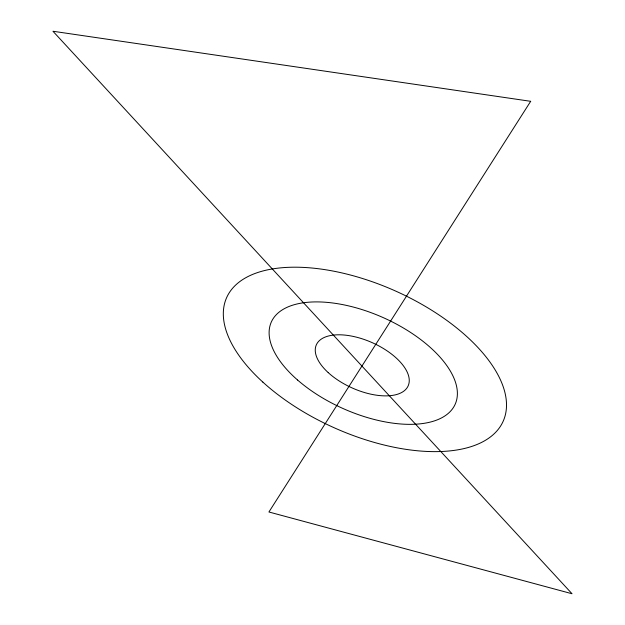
<?xml version="1.0" encoding="UTF-8"?>
<svg xmlns="http://www.w3.org/2000/svg" width="625" height="625" viewBox="0 0 625 625"><rect width="100%" height="100%" fill="white"/><g stroke="black" fill="none" stroke-linecap="round" stroke-linejoin="round"><path stroke-width="0.94" d="M530.68 101.312L268.922 511.992L572.039 593.75L52.961 31.25L530.68 101.312M262.836 382.094A151.453 74.938 24.1 0 0 500.938 425.484A151.453 74.938 24.1 0 0 330.953 270.664A151.453 74.938 24.1 0 0 262.836 382.094M297.594 380.039A100.703 49.695 24.1 0 0 454.5 405.633A100.703 49.695 24.1 0 0 337.656 303.711A100.703 49.695 24.1 0 0 297.594 380.039M328.211 372.602A50.273 24.766 24.1 0 0 407.336 387.391A50.273 24.766 24.1 0 0 351.234 336.016A50.273 24.766 24.1 0 0 328.211 372.602"/></g></svg>
